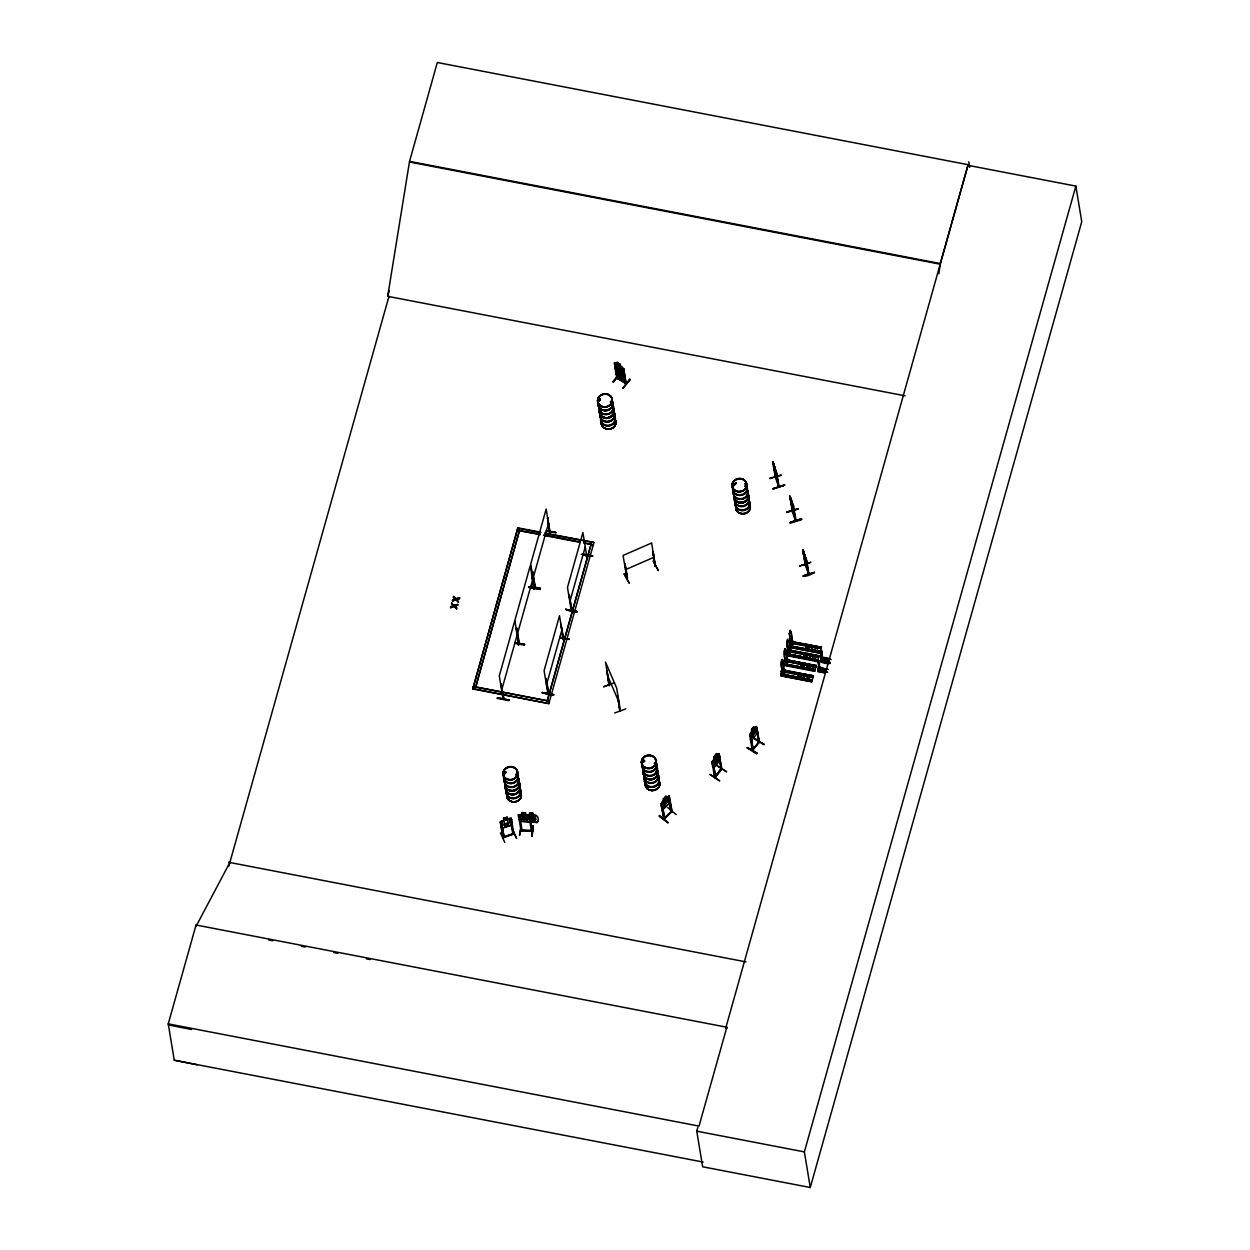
<?xml version="1.0" encoding="UTF-8"?>
<svg xmlns="http://www.w3.org/2000/svg" width="1250" height="1250" viewBox="0 0 1250 1250"><rect width="100%" height="100%" fill="white"/><g stroke="black" fill="none" stroke-linecap="round" stroke-linejoin="round"><path stroke-width="1.5" d="M782.656 671.594L783.188 671.109M787.609 650.672L787.391 651.531M787.297 649.938L787.109 653.078L787.297 649.938L787.891 651.125M791.141 643.375L791.328 642.578M818.266 669.859L818.562 668.234L818.453 669.891L818.719 668.469L826.172 670.172M819.016 668.453L818.188 668.5L819.297 668.875M786.312 661.094L784.625 660.828M789.984 642.938C789.984 646.453 789.219 640.047 790.203 643.094M821.031 659.984L822.172 658.625M608.828 685.125L609.484 684.812M617.484 696.297L619.938 711.016L620.422 710.219M617.859 696.156L619.734 710.578L620.266 709.891M609.5 685.484L605.5 662.094L616.625 687.938L620.359 710.25M620.516 710.797L620.219 709.906L619.984 710.984M797.766 677.156L780.828 674.281L812.297 679.953L781.406 674.016L780.984 675.359L811.875 681.297L813.297 676L812.938 677.625L781.797 671.656L781.812 670.844L780.891 675.812L811.797 681.766L780.922 675.766M784.656 661.266L784.766 660.359L784.969 661.234M821.344 657.938L820.859 658.953L828.922 660.391L821.438 658.938L821.156 657.906L821.219 660.031M497.359 698.453L497.469 697.594L508.906 700.125M524.5 644.594L514.844 643.125M542.188 693.188C559.859 692.703 555.016 698.812 542.281 692.328M565.672 609.531C586.812 611.453 574.109 614.344 565.672 609.125M781.688 671.266L781.5 671.406M784.234 661L784.188 660.5M786.031 660.969L785.828 661.359M785.969 661.422L785.375 660.609M787.578 650L787.391 653.125M787.172 647.062C787.266 638.953 787.422 639.656 788.094 639.031M787.828 651.328L789.047 651.375M789.375 642.938L789.516 642.125L789.344 643.047M826.156 670.25L818.469 668.484M819.625 662.547L819.141 661.453M820.969 658.797L829.141 659.641M502.891 698.328L503.812 697.969L503.5 698.969L500.969 683.641L503.75 698M503.031 698.688L499.281 675.922L514.703 621.016M518.266 643.484L518.547 644.656M518.625 643.453L519.25 641.859L518.203 644.812M519.312 642.484L516.547 628.172L518.891 643.594L519.25 641.859M534.141 589.188L534.438 588.047M534.516 588.641L531.734 574.203L533.797 589.484M534.438 586.75L534.812 585.844M550.391 532.094L549.703 532.906L547.609 517.734L550.141 533.078L549.906 531.359M534.5 586.984L530.734 563.984L546.172 509.094L550.078 533.094L550.453 532.188M548.344 693.016C548.797 690.297 547.031 695.172 548.172 692.5M547.844 693.422L544.094 670.656L559.516 615.75L563.422 639.766L563.703 638.141M548.141 692.609L548.562 692.719C549.234 688.641 544.469 678.156 546.172 678.453M563.734 638.844L560.953 624.406L563.031 639.688L563.344 638.547M563.656 638.328L563.547 639.562M586.812 556.562L582.906 532.547L567.484 587.453L571.234 610.219M571.953 609.609L571.703 610.5L569.172 595.172L572.016 609.609L571.469 608.781M571.922 609.094L571.156 609.938L571.859 608.859M586.422 556.484L586.578 554.844L587.125 555.562M586.75 556.188L586.609 554.922M586.406 556.344L587.094 554.938M785.078 661.219L785.453 659.531M790.188 643.062L791 642.828M825.406 673.016L817.906 671.578L819 667.609L818.516 668.75M782.203 671.375C780.859 675.094 781.5 669.062 782.453 671.203M821.547 658.75L821.594 657.25L823.672 657.656L822.781 660.828M781.25 670.938L781.719 673.281M784.188 651.016L784.766 657.797M781.797 668.016L783.141 674.156C784.641 648.141 778.5 662.047 783.375 674.203L784.344 670.781L782.75 660.641M785.047 660.781L816.094 666.375L784.75 660.5L784.375 662.797L784.562 659.672M786.078 663.719L787.031 660.297L785.891 650.031L787.266 660.344L786.312 663.766L784.734 657.578L786.312 663.766M787.109 641.797L787.453 639.859M787.562 650.672L787.578 651.484M790 650.203L819.109 655.688L818.703 656.906L786.875 650.844M789.484 633.359L789.828 631.422M788.406 640.953C790.312 640.844 790.172 651.281 789.047 654.047L787.469 647.859L788.797 654C789.938 651.234 790.062 640.797 788.172 640.906M788.594 651.562L788.312 650.891M789.703 642.797L789.672 641.516M791.234 631.922L792.375 642.188L791.406 645.609L792.141 642.141L791.172 631.953M818.141 661.984L818.375 664.719M820.906 652.125L821.297 656.656M822.25 652.656L822.328 660.641L822.234 651.766M532.531 830.891L520.812 830.547L532.453 831.312L529.828 815.453L518.297 814.812L522.031 814.438M519.078 819.516L520.766 821.297L529.688 821.938L530.609 820.156L534.188 820.562L535.875 819.297L535.328 816.031L533.312 815.312L533.047 813.438L529.453 813.297L529.734 815.047L527.922 815.5L528.453 818.766L530.609 820.312M519.656 815.953L518.562 816.25L519.656 815.953L522.094 830.578L520.75 829.609M520.688 821.344L529.703 821.828M521.422 824.766L519.516 835.516L521.359 824.766M518.312 814.703L521.016 830.609L521.016 829.516M521.922 829.688L521.953 830.656M525.469 813L521.875 812.766L522.188 814.391L520.359 814.859L520.906 818.125L523.047 819.656L526.641 819.891L528.328 818.609L527.781 815.344L525.766 814.625L533.406 815.891L533.953 819.156L530.375 818.906M529 816.578L530.062 816.641L529 816.578L531.422 831.234M531.406 830.188L532.234 831.297M533.109 825.531L531.859 836.328L533.312 825.797M533.266 825.781L531.922 836.25M504.266 772.438L505.453 772.875M506.125 772.344L504.328 773.094M515.688 774.656L516.953 774.438M515.875 774.234L516.609 774.75L515.703 774.5M516.891 774.406L516.172 775.078M527.109 814.812C531.562 816.328 527.297 810.828 533.156 813.391L533.438 815.266L536.047 815.438L522.281 814.984L522.828 818.25L526.406 818.484M526.641 820.031L528.328 821.812L537.25 822.516C538.828 820.547 538.547 816.172 536.016 815.391M528.25 821.875L537.266 822.406M598.484 399.703L599.312 398.688M600.281 399.797L598.906 399.344L599.062 400.562A7.359 6.547 -9.4 0 1 600.172 399.25L599 399.375M599.609 400.312L599.578 398.766M600.375 399.75L599.969 398.844M610.734 401.312L610.359 402.047M611.5 401.938L610.781 401.547M613.188 413.406L613.125 412.578M642.781 760.516L642.953 761.922M644.328 761.703L644.562 760.906M644.328 771.953L644.391 772.766M654.219 763.5L655.328 763.234M654.5 763.328L655.219 762.75M657.188 774.641L656.891 773.859M733.062 484.047C733.453 487.641 736.281 482.203 734.719 484.594M733.766 484.875L733.578 483.703M746 486.438L744.891 486.078L745.766 486.766M745.578 486.266L745.188 485.922M782.312 670.672L782.547 669.859L813.438 675.859L782.391 670.047L782.266 669.125L785.406 669.734L785.422 670.875L782.281 670.266L782.266 669.125M813.422 669.203L783.75 663.844L815.234 669.562L814.734 671.328L783.828 665.375L784.062 664.578L814.812 670.875L816.203 665.375L815.859 667.188L804.953 665.078M786.594 655.609L787.078 653.859L817.938 659.938L786.609 653.719L817.969 659.844L817.453 661.609L786.609 655.547M787.953 650.109L787.938 648.969L787.734 651.406M790.078 643.078L790.438 641.453L789.094 646.031M798.516 676L799.125 674.797M801.094 676.172L799.781 674.625M804.031 665.75L803.859 664.719M805.781 654.484L806.797 655.719L806.156 656.766M809.125 647.594L808.75 646.328M811.797 681.766L812.156 680.141M813.438 675.859L785.953 671.375M787.297 659.781L816.172 666.125M818.672 656.844L818.828 656.656M788.938 647.219L819.844 653.156L820.062 652.375L789.125 646.562M816.484 651.469L820.125 652.156L820.344 651.359L788.859 645.688L820.187 651.719M818.094 670.906L817.922 671.547M820.094 671.172L820.906 667.516L818.812 667.109L818.844 668.141L826.359 669.516M830.062 663.438C815.609 664.953 819.312 652.922 831.141 659.547M820.703 661.641L820.906 660.625M782.734 661.109C781.422 655 780.172 668.047 782.047 668.062M784.5 650.562C785.594 644.766 783.469 655.922 784.594 657.703M786.859 642.125L787.484 648.078M789.234 633.703L791.406 645.609M821.266 651.172L821.109 656.359M821.156 657.906L821.281 658.453M615.344 362.891L614.328 362.906L616.781 378.031M616.688 377.562L617.75 378.172M617 377.172L617.719 378.719L617.391 374.766M626.156 383.438L617.031 377.266M616.797 377.609L626.484 383.656L625.703 383.031M719.219 760.906L718.75 753.625M756.844 733.766L757.156 731.062L756.844 733.766L751.484 740.484L750.391 739.547M197.312 1064.812L174.266 1060.219L168.25 1023.875L196.047 925.016L726.828 1027.234L727 1028.266L725.75 1028.031L968.125 164.703L437.328 62.5L409.547 161.359L387.719 296.188L388.953 296.438L228.797 866.234M776.844 476.359L776.969 476.328M793.859 510.188L793.672 510.969L789.578 495.859L793.656 506.438L792.625 503.828M806.609 564.359C800.719 546.984 805.922 562.812 806.797 563.578M938.875 273.812L940.328 263.562L968.125 164.703M774.672 468.5L776.219 473.766L774.047 464.938M774.578 468.125L773.609 464.141M803.891 552.281L805.312 558.953L803.453 551.422L803.906 552.234M502.875 837.438L504.156 836.828L503 837.781L500.203 821.984L501.516 820.984M513.906 834.062L512.938 834.406L510.5 819.734L511.641 819.734L510.5 819.734M775.188 476.594L778.75 487.047L776.188 471.656L772.953 462.984M792.469 512.047L789.859 496.828L790.672 498.672M795.844 519.844L795.703 519.344M805.812 564.688L805.312 565.297L802.938 549.75M808.25 573.297L806.281 558.938M808.703 572.734L809.031 574.141L806.594 559.828M715.578 776.312L714.5 776.844M719.469 754.781L721.125 769.906L719.141 754.578L721.922 769L721.109 769.391L721.406 768.297M753.219 749.094L752.5 750.531L752.625 748.953M508.891 699.797L508.797 700.594L497.375 698.375M783.75 663.844L783.922 664.922L814.953 670.516M812.016 681L781 675.297M784.047 671.359L813.156 676.859L782.156 670.953M815.891 667.125L805 664.969M817.688 660.844L786.641 655.203L817.688 660.797M818.969 656L789.875 650.25M819.859 653.125L788.969 647.109M820.141 652.125L816.516 651.359M821.281 647.969L792.172 642.422M664.438 817.672L664.734 818.672L662.078 804.031L661.344 804.734L663.906 819.312L660.984 803.672L661.766 808.375L663.062 809.328L669.391 803.297L668.984 796.094M709.953 774.641C719.656 779.812 725.969 785.875 709.984 774.312M500.969 683.641L500.703 684.562L501.359 683.719M534.422 587.891L534.203 589.562L530.297 565.562L514.859 620.453L518.641 644.922M516.547 628.172L516.297 629.109L516.953 628.25M518.609 645.031L516.531 629.75M535.203 585.906L532.422 571.703L534.891 587.062L535.172 585.438M532.125 574.281L531.469 575.141M532.562 572.703L532.828 571.781M548 517.812L547.344 518.672M518.906 642.406L518.906 643.484M535.016 586.859L534.703 585.422L534.812 586.531M528.609 587.312L540.031 589.438L540.406 588.094L530.844 586.422M546.312 531.188L556.062 532.406L546.516 530.641M569.172 595.172L568.906 596.109L569.562 595.25M561.344 624.484L560.703 625.344M584.734 541.281L584.094 542.141M571.266 610.344L571.438 609.516M586.438 556.375L586.703 555.453M569.281 639.469L559.875 637.312M559.672 637.859L569.406 639.078M581.219 554.312L592.797 555.875L583.25 554.109M389.281 290.594L387.672 296.328L905.125 395.828M450.641 607.672L450.828 606.547L453.609 605.688L450.641 607.672L454.172 606.562L456.672 608.828L454.844 605.969L457.578 605.125L454.844 605.969M451.797 603.094L451.625 604.172L451.797 603.094C452.781 608.422 462.406 602.281 454.328 605.406M452.516 601L452.703 599.875L455.484 599L452.516 601L456.047 599.875L458.547 602.156L456.719 599.297L459.453 598.453L456.719 599.297M453.672 596.406L453.5 597.484L453.672 596.406C454.672 601.75 464.297 595.609 456.203 598.719M457.625 605.422L457.812 604.297M459.5 598.75L459.688 597.625M544.5 532.969L593.938 542.484L548.844 703.609L472.797 688.969L517.891 527.844L540.703 532.234M472.797 688.969L517.891 527.844M501.641 690.156L517.062 635.266M517.219 634.688L532.656 579.797M533.094 578.219L548.531 523.328M546.453 684.891L561.875 630M569.828 601.688L585.266 546.797M781.438 671.578L781.906 670.156M784.656 662.844L784.844 659.719M789.766 644.688L789.938 641.562M790.188 640.938L790.312 641.672M819.094 655.75L817.516 660.984L786.641 655.047L788.094 649.906M783.953 674.875L784.109 675.812L785.562 670.656M785.406 669.734L782.156 669.531M789.016 646.609L820.062 652.375L821.297 647.219L792.406 641.625M818.094 668.812L818.578 667.797L818.281 668.844M817.922 670.281L827.531 672.344L817.922 670.281L817.969 671.203L825.422 672.938M826.406 669.219L818.812 667.109M820.703 660.422L830.281 662.547L820.703 660.422L820.719 661.297L830.172 663.078M821.594 657.25L823.672 657.656M820.187 668.219L819.391 670.469L819.391 661.391M820.906 667.516L818.734 667.375M821 668.141L820.047 671.578L820.016 670.688M823.781 658.281L822.719 661.094M968.234 165.375L1075.859 186.094L1081.75 221.703L810.266 1187.5L702.656 1166.781L696.75 1131.172L697.812 1127.422M726.828 1027.234L699.031 1126.094L168.25 1023.875M810.266 1187.5L804.375 1151.891L1075.859 186.094M667.859 822.781L659.453 815.406M672.031 811.578L664.125 819.172M540.047 589.297L528.547 587.016M592.656 556.297L583.062 554.375M511.078 825.078L511.891 823.016L511.125 818.344M511.219 825.203L502.516 828L511.219 825.203L512 822.953M789.719 630.969L790.406 630.422L790.781 632.516M786.766 654.984L786.484 654.125M784.047 664.672L785.203 658.688L785.219 659.828M816.359 665.484L787.141 659.969M627.453 578.016L624.969 563.875L627.062 578.75M655.625 565.719L654.938 566.125L653.125 551.641L655.25 566.453L655.344 565.281M502.781 836.922L504.016 836.484M513.984 833.594L502.984 837.391L513.891 833.078M512.75 834.016L512.656 833.5M513.906 833.453L513.062 833.859M513.984 834.016L503.25 837.75M713.922 767.609L719.281 760.891L713.922 767.609L712.75 766.781L711.969 762.078L717.984 753.797M712.781 760.516L711.969 762.078M563.156 638.734L563.359 639.391M545.781 678.375L548.281 693M611.438 402.078L610.547 402.328M734.109 484.938L733.375 483.797M642.906 762.406A7.469 6.625 -9.4 0 1 644.078 760.969L642.938 760.156L642.422 761.328M643.031 761.484L642.578 760.531M644.531 761.156L642.766 761.656M801.484 665.25L803.672 664.625M798.562 675.688L800.734 675.062M804 665.594L802.406 666.5M821.625 658.562L829.047 659.953M715.625 776.906L712.953 762.328L714.938 777.656L720.703 769.188M721.719 768.625L714.609 777.453L712.047 762.016M752.219 750.078L749.609 734.875L751.719 731.469L751.5 729.672C757.031 724.359 749.969 728.531 751.906 731.5M751.812 731.531L750.75 733.453L751.297 736.719L752.672 736.688L755.703 731.188L755.172 727.922L753.922 728.766L753.641 727.016M534.688 586.047L532.422 571.703M548.375 693.516L548.562 692.719M229.844 862.5L196.219 926.062L196.047 925.016M504.781 842.453L500.422 832.859M537.156 822.453L538.031 820.719M661.078 803.75L663.672 800.578L663.469 798.797M790.453 630.594L789.25 633.984M821.734 651.875L821.594 650.484M721.859 769.188L715.141 777.5M747.219 747.922L756.703 753.859L757.016 753.094M747.484 747.562C765.781 759.641 754.031 749.656 747.203 747.953M663.672 800.469L662.422 802.328L662.969 805.609L664.547 805.719L668.172 800.641L667.625 797.375L666.188 798.078L665.891 796.328M664.75 818.062L663.703 818.828M672.109 811.641L669.375 797.094L668.641 797.797L670.906 812.109L672.047 811.031L663.703 818.984M619.141 367.406L621.688 367.344L620.047 368.125L622.469 371.453L619.484 368.109L618.141 368.734M792.188 511.125L792.562 512.078M792.922 511.844L789.703 495.828M805.859 565.25L805.5 563.734M808.984 574.031L805.547 564.359L803.188 550.109L806.062 561.031L805.359 556.953M624.031 377.938L624.875 376.797M615.594 371.109L616.766 373.547L624.109 378.047L624.891 376.969M615.703 372.875L616.953 375.219L624.297 379.719L625.156 378.531M667.875 822.469L659.125 816.016L667.969 822.703M784.344 663.578L784.109 664.375L811.406 669.516M821.359 647.469L792.25 641.812M615 368.094L615.953 368.156M615.031 368.266C621.984 368.156 625.031 379.688 620.578 367.859M617.547 365.953L620.672 367.875L617.547 365.953L618.062 369.594L616.594 369.219L618.938 374.859M617.734 367.625L618.016 369.375M620.781 369.641L622.531 371.156L621.203 371.438M622.984 370.859L615.625 366.5L624.188 372.156M624.375 373.828L623.172 372.531M624.297 379.719L617.031 375.125L614.734 366.516L615.766 366.484M619.016 367.469L616.5 364.094L618.766 367.312L617.078 368.125M716.469 755.953L716.141 753.984L713.859 756.844L713.734 763.844L715.109 763.828L717.234 761.156L717.609 755.047L716.359 755.891M712.656 763.328L713.281 762.547M717.078 765.734L726.484 771.781M715.328 776.109L720.734 769.328M756.406 726.547L750.344 733.391M753.234 749.797L750.516 735.203L752.75 750.406M758.688 742.766L756.703 727.453L759.422 742.047L752.891 748.984M750.219 736.188L750.844 735.406M758.812 742.672L757.031 727.656M752.25 750.234L759.375 741.281M752.578 750.438L759.391 741.891M764.047 744.641L754.547 738.75L764.031 744.312M615.375 364.375L614.766 363.547L615.969 367.938M617.406 364.141L617.109 362.391L620.219 364.328L620.5 366.094M620.219 364.328L617.031 362.484M617.203 377.234L616.875 378.078L626.141 383.906L623.703 368.656L615.203 362.906L617.516 364.266M617.578 376.078L612.875 381.891L619.234 374.984M618.016 376.125L613.391 382.219M630.375 379.766L622.859 388.156L629.859 379.203M622.984 388.203L629.812 379.172M733.906 484.734L734.781 484.109M808.984 647.719L807.516 648.344M627.297 577.578L627.016 578.672L623.062 555.438L651.688 542.984L655.078 565.906M721.328 768.859L718.922 753.578L717.969 753.891M750.516 735.203L753.312 749.609M772.797 461.969L775.562 478.188L775.969 477.438M663.375 798.812L665.969 796.172L666.281 798.156M661.922 802.234L669.156 796.062L671.828 811.25M669.391 803.297L663.062 809.328M664.469 817.828L670.844 811.75M508.531 826L507.188 817.141L503.531 818.375L503.875 820.234L500.219 822.078M754.547 738.422L764.125 744.484M726.531 771.656L716.938 765.594M715.234 775.953L715.656 776.828L712.953 762.328M758.969 741.172L758.359 742.562M790.078 639.469L789.812 635.953M785.125 648.703L785.672 650.672M821.125 656.625L822.328 660.641M819.438 661.359L818.75 660.406L818.109 662.75M819.547 670.5L818.172 666.203M655.641 566.328L652.641 551.859M600.359 400.234L599.094 400.437M733.609 483.891L734.453 483.75M804.547 655L805.469 654.609M806.406 656.406L805.484 656.797M800.734 676.562L799.484 676.922M664.531 818.188L662.078 804.031M503.891 820.187L502.234 821.359L502.766 824.625L504.828 825.406L508.234 824.25L509.828 822.234L509.297 818.953L507.516 819M667.719 807.531L676.188 814.563M671.422 812.234L668.641 797.797M759.047 741.078L756.703 727.453M624.156 573.953L629.297 583.234L624.172 573.906M653.484 561.172L658.344 570.594L653.141 561.016M625.422 569.688L654.047 557.234M505.359 773.297L505.75 772.266M643.5 761.547L644.25 760.625M643.703 761.625L644.047 760.312M609.047 685.578L606.922 670.75L609.125 685.625L609.281 684.5M611.406 684.016L603.469 686.797L614.516 682.641M504.125 837.391L501.625 822.812L500.625 823.156L503.281 837.797M500.766 823.5L501.766 823.156M512.109 828.859L516.609 838.453L512.25 828.781M512.844 833.875L513.703 833.578M755.531 726.766L756.484 726.438L757.188 731.219M507.234 817.25L503.531 818.375M507.406 819.094L511.281 818.391M504.047 820.734L507.469 819.578M504.594 824L508 822.844M621.844 376.641L623.188 376.203L622.641 372.922L620.984 371.391M452.469 600.703L456 599.578L458.547 602.156M450.594 607.375L454.125 606.266L456.672 608.828M773.453 466.703L776.891 477.062M774.984 467.859L774.391 465.844M775.719 469.969L776.094 471.781M776.438 471.688L779.141 486.922L775.719 476.656M769.656 478.25L781.094 475.312M769.812 478.656L781.047 475.016M773.312 488.531C808.031 477.75 749 496.766 784.516 484.938M773.328 488.734L784.578 485.234M790.766 499.25L793.125 507.594L790.734 498.453M791.469 500L790.25 496.719L792.609 510.953L796.094 520.734L793.344 505.547M786.719 512.516L797.953 508.875M797.938 508.828L786.562 512.109L797.938 508.984M790.172 522.281C825.156 512.062 766.297 530.234 801.422 518.797M790.234 522.578L801.453 518.891M790.406 523.094L801.672 519.641M802.906 549.641L805.937 559.031L805.562 557.219M803.5 551.016L802.797 550.234L805.891 565.359M803.297 553.969L803.953 556.734M799.656 565.922L810.891 562.266L799.688 566.047M814.359 572.203C807.406 578.25 792.781 577.031 814.453 572.594M803.203 576.078L814.422 572.484M617.125 377.781L616.234 372.438M617.672 378.641L616.547 371.5M669.062 796.172L666.359 798M599.312 398.688L600.406 398.891M808.5 646.297L807.172 646.219L806.609 647.703M807.844 646.172L806.734 647.984M504.766 771.484L505.641 771.547M503.766 836.516L504.156 837.484L501.625 822.812M614.438 363L615.266 363M522.078 829.844L531.172 830.438M734.062 483.406L735.078 483.75M805.453 654.469L806.406 654.906M546.328 530.906L555.906 532.969M530.734 586.797L540.266 588.578L528.75 586.734M528.578 586.969L540.172 588.875M565.688 609.422L577.156 611.547M514.969 642.5L524.594 644.344L524.375 645.125L514.875 643.266M514.859 642.844L524.531 644.547M542.312 692.625L553.766 694.75M497.484 697.891L508.953 700.016M409.547 161.359L940.328 263.562M409.656 162.031L940.438 264.234M517.953 528.297L540.766 532.688M546.469 533.781L593.938 542.484M540.141 534.234L517.391 530.297M543.938 534.969L580.062 541.922M583.859 542.656L593.453 544.938M519.297 530.656L540.203 534.688M544.016 535.422L580.141 542.375M583.938 543.109L591.547 544.562M792.141 642.141L821.469 647.266L821.078 648.469L791.969 642.812M792.125 642.625L821.187 648.266L791.969 642.969M791.891 643.422L806.469 646.109M810.063 646.922L817.375 648.219M821.531 650.594L821.906 651.906M812.875 650.656L791 646.438L812.859 650.766M789.797 650.859L817.094 656M789.719 651.203L817 656.344M789.516 651.859L804.094 654.547M807.687 655.359L816.812 657M821.594 658.016L829.172 659.422M815.969 660.141L786.609 653.719M820.828 661.172L830.25 662.766M787.156 660.125L816.234 665.719M787.031 660.297L801.641 663.266L787.016 660.781M805.281 663.969L814.359 665.719M805.188 664.281L812.516 665.469M786.828 661.469L801.359 664.266M818.906 667.734L828.359 669.438M786.781 661.578L801.328 664.375M826.297 669.75L818.938 668.5M818 670.781L825.609 672.281M817.953 671.172L825.547 672.5M801.406 677.859L808.672 679.266M808.484 679.953L780.938 673.875M472.719 688.531L548.844 703.609M228.594 862.266L746 961.891M268.859 940.047L272.672 940.781M301.359 946.312L305.172 947.047M333.859 952.562L337.672 953.297M366.359 958.828L370.172 959.562M696.75 1131.172L804.375 1151.891M174.266 1060.219L703.141 1162.062M168.422 1024.922L191.469 1029.5M616.484 367.453L617.953 367.828M808.156 646.047L808.984 646.703M643.688 760.141L644.656 760.969M804.969 555.781L803.703 552.656M775.578 478.094L773.297 463.766L774.062 464.984M778.672 486.922L776.062 471.688M792.609 510.516L795.438 520.188M792.969 505.547L795.625 520.797L792.047 510.687M805.422 565.359L803.125 551.016L803.609 552.062M808.172 573.438L808.594 574.297L806.031 558.906M529.672 815.484L528.406 815.438L531.188 817.562L529 819.453L532.016 817.984L535.656 819.875L532.781 817.656L534.844 815.828L531.953 817.219L529.672 815.484L530.453 820.25M626.125 383.984L623.609 368.609M618.047 368.406L620.969 370.203L620.422 366.766L617.531 364.938L618.078 368.219L620.969 370.031M615.891 368.078L618.141 369.5M755.656 726.719L754.094 728.672M716.438 755.734L716.25 754.047M714.156 758.609L714.047 756.875M620.406 366.078L622.516 367.344M618.016 378.016L626.297 383.078M805.547 560.359L804.281 555.922M712.828 766.688L713.969 767.484M661.844 808.281L663.125 809.203M502.719 828.031L501.094 826.812M454.891 606.266L456.844 607.75M453.453 597.188L455.531 599.297M451.578 603.875L453.656 605.984M453.719 596.703L456.25 599.016M451.844 603.391L454.375 605.703M620.328 366.172L621.984 367.734L622.516 371M798.906 676.797L798.5 675.844M504.156 772.906L504.516 773.359A7.344 6.531 -9.4 0 0 511 782.984A7.344 6.531 -9.4 0 0 517.203 772.875M618.312 369.609L616.516 367.234L615.984 363.969L617.438 364.359L617.109 362.391M795.469 520.734L793.094 505.516M625.734 708.891L614.75 712.984M804.984 555.797L805.375 556.938M607.859 676.344L618.984 702.188M510.016 818.156L501.5 821.047M791.297 502.516L792.375 505.562L790.672 498.422M774.5 466.438C768.719 448.281 781 488.75 773.828 467.031M774.406 468.672L775.469 471.703L774.922 468.438M808.562 574.203L805.031 563.844L805.375 565.281M790.172 630.375L790.531 632.469M774.828 467.844L775.5 470.062M790.734 500.891L792.938 507.188L791.562 499.922M803.672 554.297L804.469 557.328M773.625 466.766L774.234 469.438M818.5 666.375L819.391 670.469M789.844 639.422L791.172 645.578M968.766 161.812L969.688 167.391M804.234 553.109L804.703 555.156M818.188 646.812L816.719 651.766M816.094 646.406L814.625 651.359M818.391 667.766L818.75 668.844M815.828 655.234L814.344 660.203M813.734 654.844L812.25 659.797M813.094 664.969L811.609 669.922M811 664.562L809.516 669.516M811.812 680.969L780.984 675.203L780.828 674.281M810.156 675.391L808.687 680.359M773.344 462.859L776.062 478.094M808.062 675L806.594 679.953M793.453 642.281L793.438 641.141L792.234 646.625M791.078 650.719L791.078 649.578L789.859 655.062M788.344 660.438L788.344 659.297L787.047 665.375L787 664.047L783.875 663.438M781.641 670.094L781.891 671.656M753.703 726.859L754.031 728.828M753.312 727.781L751.938 729.5M623.766 372.375L623.172 368.828L624.016 369.359L622.922 369.125L623.516 372.688M624.203 373.891L625.312 383.516L624.406 378.031M620.109 367.844L618.234 366.688M620.219 369.609L618.344 368.453M614.766 363.547L615.641 368.891M624.969 563.875L627.5 578.484M663.375 798.719L663.672 800.578M526.781 819.922L526.016 815.25L526.766 820.031M525.75 814.75L525.594 812.828L521.75 812.578L522.172 814.516M524.891 813.125L522.578 812.984M511.219 818.25L513.922 834.109M503.672 818.391L505.047 827.141M747.078 486.922A7.344 6.531 -9.4 0 1 740.141 495.484A7.344 6.531 -9.4 0 1 732.938 487.578M733.641 485.969A7.344 6.531 -9.4 0 1 736.281 483.453M745.141 484.078A7.344 6.531 -9.4 0 1 746.328 485.391M747.156 486.672A7.469 6.625 -9.4 0 1 740.094 495.359A7.469 6.625 -9.4 0 1 732.781 487.328M733.5 485.687A7.469 6.625 -9.4 0 1 736.188 483.141M745.188 483.781A7.469 6.625 -9.4 0 1 746.391 485.094M745.031 483.422A7.344 6.531 -9.4 0 1 744.703 493.078A7.344 6.531 -9.4 0 1 733.984 492.312A7.344 6.531 -9.4 0 1 736.172 482.797M747.047 489.031A7.469 6.625 -9.4 0 1 741.719 499.188A7.469 6.625 -9.4 0 1 733.438 491.266M746.875 488.656A7.344 6.531 -9.4 0 1 742.562 498.453A7.344 6.531 -9.4 0 1 733.25 492.562M746.984 489.313A7.344 6.531 -9.4 0 1 741.734 499.312A7.344 6.531 -9.4 0 1 733.578 491.516M747.688 498.906A7.469 6.625 -9.4 0 1 748.266 507.859A7.469 6.625 -9.4 0 1 738.312 509.484A7.469 6.625 -9.4 0 1 736 500.828M748.188 496.578A7.344 6.531 -9.4 0 1 742.938 506.594A7.344 6.531 -9.4 0 1 734.781 498.781M747.547 498.547A7.344 6.531 -9.4 0 1 744.422 509.656A7.344 6.531 -9.4 0 1 735.328 502.047M747.656 499.203A7.344 6.531 -9.4 0 1 744.531 510.313A7.344 6.531 -9.4 0 1 735.438 502.703M749.344 503.578A7.344 6.531 -9.4 0 1 745.031 513.375A7.344 6.531 -9.4 0 1 735.719 507.484A7.312 6.5 -9.4 0 0 745.031 513.344A7.312 6.5 -9.4 0 0 749.312 503.594M746.406 491.656A7.344 6.531 -9.4 0 1 743.281 502.766A7.344 6.531 -9.4 0 1 734.188 495.156A7.312 6.5 -9.4 0 0 743.266 502.734A7.312 6.5 -9.4 0 0 746.375 491.688M748.219 496.094A7.469 6.625 -9.4 0 1 743.844 506.047A7.469 6.625 -9.4 0 1 734.375 500.063M748.078 495.922A7.344 6.531 -9.4 0 1 743.766 505.719A7.344 6.531 -9.4 0 1 734.453 499.828M749.375 503.797A7.344 6.531 -9.4 0 1 745.078 513.594A7.344 6.531 -9.4 0 1 735.766 507.703A7.328 6.516 -9.4 0 0 745.078 513.594A7.328 6.516 -9.4 0 0 749.359 503.812M655.625 761.438A7.344 6.531 -9.4 0 1 650.391 771.438A7.344 6.531 -9.4 0 1 642.234 763.641M642.938 762.016A7.344 6.531 -9.4 0 1 644.094 760.609M655.797 761.812A7.469 6.625 -9.4 0 1 650.484 771.984A7.469 6.625 -9.4 0 1 642.188 764.047M655.094 764.062A7.344 6.531 -9.4 0 1 651.984 775.172A7.344 6.531 -9.4 0 1 642.891 767.562M655.734 762.094A7.344 6.531 -9.4 0 1 650.5 772.109A7.344 6.531 -9.4 0 1 642.344 764.297M655.203 764.719A7.344 6.531 -9.4 0 1 652.094 775.828A7.344 6.531 -9.4 0 1 643 768.219M656.938 769.328A7.344 6.531 -9.4 0 1 651.703 779.328A7.344 6.531 -9.4 0 1 643.547 771.516M655.25 764.422A7.469 6.625 -9.4 0 1 652.078 775.688A7.469 6.625 -9.4 0 1 642.844 767.969M656.297 771.344A7.344 6.531 -9.4 0 1 653.188 782.438A7.344 6.531 -9.4 0 1 644.094 774.828M658.281 776.734A7.469 6.625 -9.4 0 1 652.953 786.906A7.469 6.625 -9.4 0 1 644.656 778.969M656.422 771.484A7.469 6.625 -9.4 0 1 657 780.438A7.469 6.625 -9.4 0 1 647.047 782.078A7.469 6.625 -9.4 0 1 644.734 773.406M656.406 772A7.344 6.531 -9.4 0 1 653.297 783.094A7.344 6.531 -9.4 0 1 644.203 775.5M658.141 776.562A7.344 6.531 -9.4 0 1 652.891 786.578A7.344 6.531 -9.4 0 1 644.734 778.766M658.25 777.219A7.344 6.531 -9.4 0 1 653 787.234A7.344 6.531 -9.4 0 1 644.844 779.422M657.562 779A7.344 6.531 -9.4 0 1 654.453 790.094A7.344 6.531 -9.4 0 1 645.359 782.484A7.312 6.5 -9.4 0 0 654.438 790.062A7.312 6.5 -9.4 0 0 657.547 779.016M658.312 776.938A7.469 6.625 -9.4 0 1 652.984 787.109A7.469 6.625 -9.4 0 1 644.703 779.172M518.469 780.531A7.344 6.531 -9.4 0 1 512.266 790.641A7.344 6.531 -9.4 0 1 505.781 781.125A7.312 6.5 -9.4 0 0 512.266 790.609A7.312 6.5 -9.4 0 0 518.438 780.547M517.984 776.984A7.469 6.625 -9.4 0 1 512.656 787.141A7.469 6.625 -9.4 0 1 504.375 779.203M517.312 773.531A7.344 6.531 -9.4 0 1 511.109 783.641A7.344 6.531 -9.4 0 1 504.625 774.125M517.375 773.25A7.469 6.625 -9.4 0 1 511.078 783.516A7.469 6.625 -9.4 0 1 504.484 773.844M517.844 776.812A7.344 6.531 -9.4 0 1 512.609 786.812A7.344 6.531 -9.4 0 1 504.453 779M517.953 777.469A7.344 6.531 -9.4 0 1 512.719 787.469A7.344 6.531 -9.4 0 1 504.562 779.656M518.5 780.75A7.344 6.531 -9.4 0 1 512.297 790.859A7.344 6.531 -9.4 0 1 505.813 781.328M518.484 780.766A7.328 6.516 -9.4 0 1 512.297 790.844A7.328 6.516 -9.4 0 1 505.828 781.344M519.812 788.672A7.344 6.531 -9.4 0 1 513.609 798.766A7.344 6.531 -9.4 0 1 507.125 789.25M519.047 784.078A7.344 6.531 -9.4 0 1 513.812 794.078A7.344 6.531 -9.4 0 1 505.656 786.281M519.844 788.172A7.469 6.625 -9.4 0 1 513.547 798.453A7.469 6.625 -9.4 0 1 506.953 788.766M519.703 788A7.344 6.531 -9.4 0 1 513.5 798.109A7.344 6.531 -9.4 0 1 507.016 788.594M519.156 784.734A7.344 6.531 -9.4 0 1 514.859 794.531A7.344 6.531 -9.4 0 1 505.547 788.641M506.922 793.938A7.344 6.531 -9.4 0 0 515.078 801.734A7.344 6.531 -9.4 0 0 520.312 791.734A7.312 6.5 -9.4 0 1 515.078 801.719A7.312 6.5 -9.4 0 1 506.953 793.938M519.219 784.453A7.469 6.625 -9.4 0 1 513.891 794.625A7.469 6.625 -9.4 0 1 505.609 786.688M519.188 784.25A7.469 6.625 -9.4 0 1 513.859 794.422A7.469 6.625 -9.4 0 1 505.578 786.484M611.75 400.063A7.359 6.547 -9.4 0 1 607.438 409.891A7.359 6.547 -9.4 0 1 598.094 403.984M611.906 400.453A7.469 6.625 -9.4 0 1 607.531 410.406A7.469 6.625 -9.4 0 1 598.062 404.406M599.016 401.047A7.469 6.625 -9.4 0 1 600.172 399.609M611.875 400.25A7.469 6.625 -9.4 0 1 607.5 410.203A7.469 6.625 -9.4 0 1 598.031 404.203M598.984 400.844A7.469 6.625 -9.4 0 1 600.141 399.406M611.312 402.859A7.469 6.625 -9.4 0 1 611.891 411.812A7.469 6.625 -9.4 0 1 601.938 413.438A7.469 6.625 -9.4 0 1 599.625 404.766A7.344 6.531 -9.4 0 0 606.188 414.109A7.344 6.531 -9.4 0 0 612.391 404M611.344 403.062A7.469 6.625 -9.4 0 1 611.922 412.016A7.469 6.625 -9.4 0 1 601.969 413.641A7.469 6.625 -9.4 0 1 599.672 404.969M611.844 400.734A7.344 6.531 -9.4 0 1 607.531 410.531A7.344 6.531 -9.4 0 1 598.219 404.641M599.609 409.922A7.344 6.531 -9.4 0 0 607.766 417.734A7.375 6.547 -9.4 0 0 613.047 407.812A7.344 6.531 -9.4 0 1 607.766 417.734A7.375 6.547 -9.4 0 1 599.594 410.016A7.312 6.5 -9.4 0 0 607.75 417.719A7.312 6.5 -9.4 0 0 612.969 407.75M613.594 411.266A7.359 6.547 -9.4 0 1 607.391 421.391A7.359 6.547 -9.4 0 1 600.891 411.859M614.406 415.578A7.469 6.625 -9.4 0 1 609.078 425.75A7.469 6.625 -9.4 0 1 600.797 417.812M612.562 410.328A7.469 6.625 -9.4 0 1 613.125 419.281A7.469 6.625 -9.4 0 1 603.172 420.906A7.469 6.625 -9.4 0 1 600.875 412.25M613.719 411.453A7.469 6.625 -9.4 0 1 607.422 421.719A7.469 6.625 -9.4 0 1 600.828 412.047M613.703 411.938A7.344 6.531 -9.4 0 1 608.453 421.938A7.344 6.531 -9.4 0 1 600.297 414.125M614.234 415.203A7.344 6.531 -9.4 0 1 609 425.219A7.344 6.531 -9.4 0 1 600.844 417.406M614.359 415.859A7.359 6.547 -9.4 0 1 610.047 425.672A7.359 6.547 -9.4 0 1 600.703 419.766M713.625 760.297L715.406 760.5L714.234 764.469L715.922 760.297L718.188 759.516L716.344 759.297L717.438 755.516L715.828 759.469L713.625 760.297M751.188 733.156L752.969 733.359L751.797 737.328L753.484 733.156L755.75 732.391L753.906 732.172L755.047 728.406L753.391 732.328L751.188 733.156M662.891 802.094L664.938 802.484L663.5 806.266L665.531 802.344L668.156 801.828L666.047 801.422L667.438 797.844L665.453 801.531L662.891 802.094M519.547 530.281L475.578 687.406L519.547 530.281M591.156 544.062L547.188 701.188L591.156 544.062M798.984 673.062L797.562 678.391L798.984 673.062M801.906 662.625L800.5 667.953L801.906 662.625M804.641 652.906L803.234 658.234L804.641 652.906M807.016 644.469L805.594 649.797L807.016 644.469M802.109 673.656L800.703 679L802.109 673.656M805.047 663.234L803.641 668.562L805.047 663.234M807.781 653.5L806.359 658.844L807.781 653.5M810.156 645.078L808.734 650.406L810.156 645.078M804.906 674.203L803.484 679.531L804.906 674.203M807.828 663.766L806.422 669.094L807.828 663.766M810.562 654.047L809.156 659.375L810.562 654.047M812.938 645.609L811.516 650.953L812.969 645.797M520.828 815.031L523.594 817.203L521.406 819.125L524.438 817.641L528.047 819.562L525.188 817.297L527.312 815.531L524.359 816.859L520.828 815.031M622.812 375.141L619.812 371.828L617.375 371.875L619.078 371.031L616.797 367.828L619.625 371.016L622.031 371.031L620.375 371.844L622.812 375.141M715.75 754.906L714.469 757.219L715.75 754.906M716.469 756.484L714.328 759.156L714.875 762.422L717 759.75L716.469 756.484M754.031 729.344L751.891 732.016L752.438 735.281L754.562 732.609L754.031 729.344M615.172 367.516L616.344 369.953L615.203 367.672M665.5 797.047L663.969 799.156L665.5 797.047M666.281 798.656L663.766 801.047L664.312 804.328L666.828 801.922L666.281 798.656M506.516 817.734L504.422 819.063L506.516 817.734M532.438 813.797L530.125 813.641L532.438 813.797M549.328 701.172L473.281 686.531L549.328 701.172M621.078 371.969L618.156 370.188L618.703 373.453L621.625 375.234L621.078 371.969M619.578 364.391L617.703 363.219L619.578 364.391M735.797 490.828A7.344 6.531 -9.4 0 0 746.703 484.656A7.344 6.531 -9.4 0 0 735.625 479.484A7.344 6.531 -9.4 0 0 735.797 490.828A7.328 6.516 -9.4 0 0 746.688 484.656A7.328 6.516 -9.4 0 0 735.641 479.516A7.328 6.516 -9.4 0 0 735.812 490.812M735.859 491.156A7.344 6.531 -9.4 0 0 746.766 484.984A7.344 6.531 -9.4 0 0 735.688 479.828A7.344 6.531 -9.4 0 0 735.859 491.156A7.312 6.5 -9.4 0 0 746.734 485A7.312 6.5 -9.4 0 0 735.703 479.859A7.312 6.5 -9.4 0 0 735.875 491.141M743.188 502.172A7.344 6.531 -9.4 0 0 746.297 491.078A7.312 6.5 -9.4 0 1 743.172 502.156A7.344 6.531 -9.4 0 1 734.094 494.578A7.312 6.5 -9.4 0 0 743.172 502.156M743.219 502.422A7.344 6.531 -9.4 0 0 746.344 491.328A7.328 6.516 -9.4 0 1 743.219 502.391A7.344 6.531 -9.4 0 1 734.125 494.828A7.328 6.516 -9.4 0 0 743.219 502.391M645.219 767.531A7.344 6.531 -9.4 0 0 656.109 761.359A7.344 6.531 -9.4 0 0 645.047 756.203A7.344 6.531 -9.4 0 0 645.219 767.531M645.219 767.531A7.328 6.516 -9.4 0 0 656.094 761.375A7.328 6.516 -9.4 0 0 645.047 756.219A7.375 6.547 -9.4 0 0 645.219 767.703A7.312 6.5 -9.4 0 0 656.141 761.703A7.312 6.5 -9.4 0 0 645.109 756.562A7.344 6.531 -9.4 0 0 645.266 767.875A7.344 6.531 -9.4 0 0 656.172 761.703A7.344 6.531 -9.4 0 0 645.094 756.547A7.312 6.5 -9.4 0 0 645.281 767.859A7.375 6.547 -9.4 0 0 656.172 761.516A7.375 6.547 -9.4 0 0 645.047 756.328A7.328 6.516 -9.4 0 0 645.219 767.531M651.656 779.078A7.328 6.516 -9.4 0 0 656.891 769.094A7.312 6.5 -9.4 0 1 651.656 779.078A7.328 6.516 -9.4 0 1 643.516 771.281A7.312 6.5 -9.4 0 0 651.656 779.078M651.75 779.688A7.344 6.531 -9.4 0 0 657 769.672A7.312 6.5 -9.4 0 1 651.75 779.656A7.344 6.531 -9.4 0 1 643.594 771.875A7.312 6.5 -9.4 0 0 651.75 779.656M654.484 790.328A7.344 6.531 -9.4 0 0 657.609 779.219A7.328 6.516 -9.4 0 1 654.484 790.297A7.344 6.531 -9.4 0 1 645.391 782.719A7.328 6.516 -9.4 0 0 654.484 790.297M506.781 778.984A7.344 6.531 -9.4 0 0 517.688 772.797A7.344 6.531 -9.4 0 0 506.609 767.641A7.344 6.531 -9.4 0 0 506.781 778.984A7.328 6.516 -9.4 0 0 517.672 772.812A7.328 6.516 -9.4 0 0 506.609 767.672A7.328 6.516 -9.4 0 0 506.781 778.969M506.828 779.312A7.344 6.531 -9.4 0 0 517.734 773.141A7.344 6.531 -9.4 0 0 506.656 767.984A7.344 6.531 -9.4 0 0 506.828 779.312A7.312 6.5 -9.4 0 0 517.703 773.141A7.312 6.5 -9.4 0 0 506.672 768A7.312 6.5 -9.4 0 0 506.844 779.297M512.359 791.219A7.344 6.531 -9.4 0 0 518.562 781.125A7.312 6.5 -9.4 0 1 512.359 791.203A7.344 6.531 -9.4 0 1 505.875 781.703A7.312 6.5 -9.4 0 0 512.359 791.203M515.109 801.969A7.344 6.531 -9.4 0 0 520.359 791.969A7.328 6.516 -9.4 0 1 515.109 801.953A7.344 6.531 -9.4 0 1 506.953 794.156A7.328 6.516 -9.4 0 0 515.109 801.953M601.297 406.219A7.375 6.547 -9.4 0 0 612.25 400.016A7.375 6.547 -9.4 0 0 601.125 394.844A7.375 6.547 -9.4 0 0 601.297 406.219A7.375 6.547 -9.4 0 0 612.266 400.141A7.375 6.547 -9.4 0 0 601.156 394.969A7.375 6.547 -9.4 0 0 601.328 406.344A7.328 6.516 -9.4 0 0 612.203 400.016A7.328 6.516 -9.4 0 0 601.156 394.859A7.328 6.516 -9.4 0 0 601.328 406.172M601.391 406.484A7.312 6.5 -9.4 0 0 612.25 400.344A7.312 6.5 -9.4 0 0 601.219 395.203A7.312 6.5 -9.4 0 0 601.391 406.484M607.797 417.984A7.375 6.547 -9.4 0 0 613.062 407.938A7.328 6.516 -9.4 0 1 607.797 417.969A7.375 6.547 -9.4 0 1 599.609 410.141A7.328 6.516 -9.4 0 0 607.797 417.969M608.672 429.156A7.375 6.547 -9.4 0 0 614.891 419A7.312 6.5 -9.4 0 1 608.656 429.016A7.375 6.547 -9.4 0 1 602.156 419.594A7.312 6.5 -9.4 0 0 608.656 429.016M608.688 429.281A7.375 6.547 -9.4 0 0 614.922 419.141A7.328 6.516 -9.4 0 1 608.688 429.25A7.375 6.547 -9.4 0 1 602.172 419.734A7.328 6.516 -9.4 0 0 608.688 429.25M608.797 418.109A7.344 6.531 -9.4 0 0 613.094 408.312A7.312 6.5 -9.4 0 1 608.781 418.078A7.344 6.531 -9.4 0 1 599.469 412.219A7.312 6.5 -9.4 0 0 608.781 418.078"/></g></svg>
